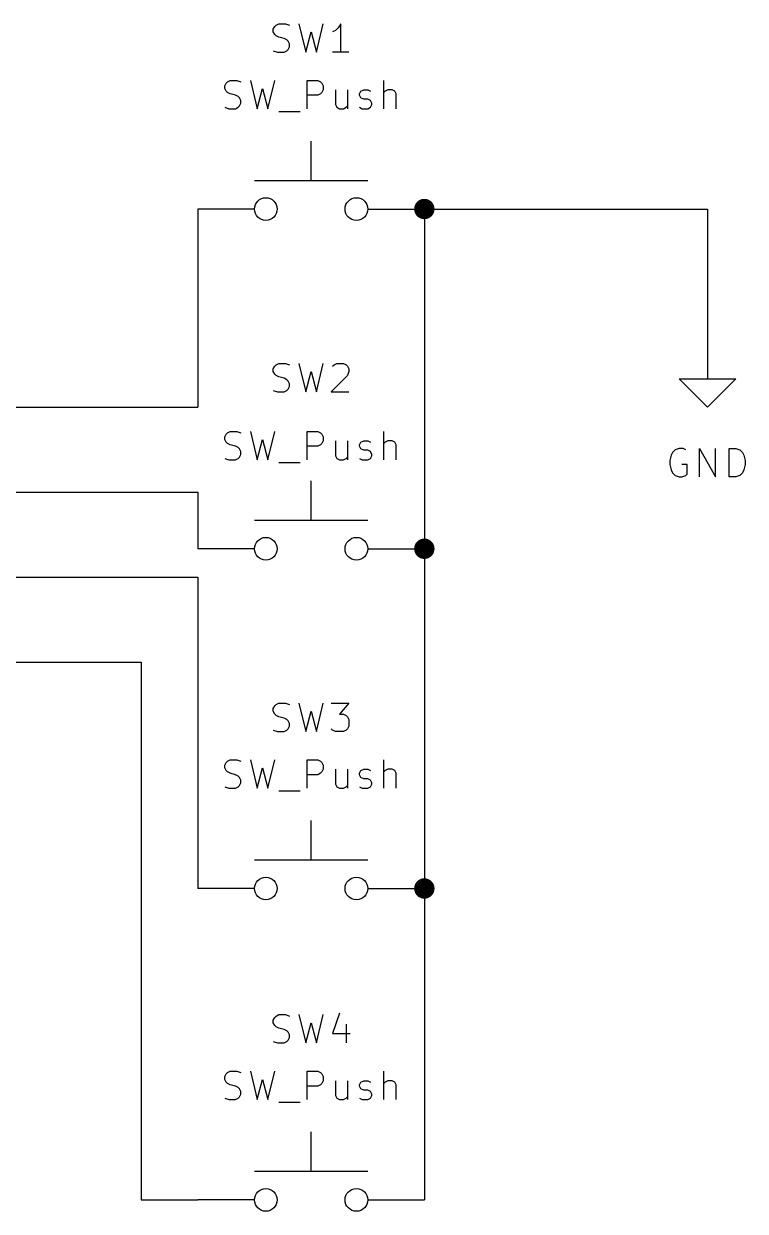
# Model space of a CAD drawing. Extents: x 0.4 to 11.3, y -7.9 to -0.4.
# Drawn here: x 6.943 to 8.217, y -5.32 to -3.223 of the extents above; entities that cross this region are included whole.
import ezdxf

# ---------------------------------------------------------------- set-up
doc = ezdxf.new("R2010")
doc.units = 0
doc.header["$MEASUREMENT"] = 0
for name, color, linetype in [('CYAN2', 4, 'CONTINUOUS'), ('GREEN2', 3, 'CONTINUOUS'), ('RED2', 1, 'CONTINUOUS')]:
    doc.layers.add(name, color=color, linetype=linetype)

msp = doc.modelspace()

# ---------------------------------------------------------------- linework, layer by layer
at = {"layer": 'CYAN2', "linetype": 'CONTINUOUS'}
for p, q in [((7.3833, -3.2323), (7.3857, -3.2276)), ((7.3857, -3.2276), (7.3881, -3.2252)), ((7.3881, -3.2252), (7.3929, -3.2228)), ((7.3929, -3.2228), (7.4048, -3.2228)), ((7.4048, -3.2228), (7.4119, -3.2252)), ((7.4286, -3.2228), (7.4405, -3.2728)), ((7.4595, -3.2728), (7.4714, -3.2228)), ((7.5024, -3.2228), (7.4976, -3.2299)), ((7.5024, -3.2728), (7.5024, -3.2228)), ((7.3833, -3.2371), (7.3833, -3.2323)), ((7.3857, -3.2419), (7.3833, -3.2371)), ((7.3881, -3.2442), (7.3857, -3.2419)), ((7.3929, -3.2466), (7.3881, -3.2442)), ((7.4024, -3.249), (7.3929, -3.2466)), ((7.4071, -3.2514), (7.4024, -3.249)), ((7.4405, -3.2728), (7.45, -3.2371)), ((7.45, -3.2371), (7.4595, -3.2728)), ((7.4929, -3.2347), (7.4881, -3.2371)), ((7.4976, -3.2299), (7.4929, -3.2347)), ((7.3833, -3.2704), (7.3905, -3.2728)), ((7.4024, -3.2728), (7.4071, -3.2704)), ((7.4095, -3.2538), (7.4071, -3.2514)), ((7.4071, -3.2704), (7.4095, -3.268)), ((7.4119, -3.2585), (7.4095, -3.2538)), ((7.4095, -3.268), (7.4119, -3.2633)), ((7.4119, -3.2633), (7.4119, -3.2585)), ((7.3905, -3.2728), (7.4024, -3.2728)), ((7.5167, -3.2728), (7.4881, -3.2728)), ((7.2976, -3.3323), (7.3, -3.3276)), ((7.2976, -3.3371), (7.2976, -3.3323)), ((7.3, -3.3276), (7.3024, -3.3252)), ((7.3024, -3.3252), (7.3071, -3.3228)), ((7.3071, -3.3228), (7.319, -3.3228)), ((7.319, -3.3228), (7.3262, -3.3252)), ((7.3429, -3.3228), (7.3548, -3.3728)), ((7.3738, -3.3728), (7.3857, -3.3228)), ((7.4429, -3.3728), (7.4429, -3.3228)), ((7.4429, -3.3228), (7.4619, -3.3228)), ((7.4619, -3.3228), (7.4667, -3.3252)), ((7.4667, -3.3252), (7.469, -3.3276)), ((7.469, -3.3276), (7.4714, -3.3323)), ((7.4714, -3.3323), (7.4714, -3.3395)), ((7.5786, -3.3728), (7.5786, -3.3228)), ((7.3, -3.3419), (7.2976, -3.3371)), ((7.3024, -3.3442), (7.3, -3.3419)), ((7.3071, -3.3466), (7.3024, -3.3442)), ((7.3167, -3.349), (7.3071, -3.3466)), ((7.3214, -3.3514), (7.3167, -3.349)), ((7.3238, -3.3538), (7.3214, -3.3514)), ((7.3262, -3.3585), (7.3238, -3.3538)), ((7.3548, -3.3728), (7.3643, -3.3371)), ((7.3643, -3.3371), (7.3738, -3.3728)), ((7.4619, -3.349), (7.4429, -3.349)), ((7.4667, -3.3466), (7.4619, -3.349)), ((7.469, -3.3442), (7.4667, -3.3466)), ((7.4714, -3.3395), (7.469, -3.3442)), ((7.4929, -3.3395), (7.4929, -3.3657)), ((7.5143, -3.3395), (7.5143, -3.3728)), ((7.5357, -3.3466), (7.5381, -3.3419)), ((7.5357, -3.349), (7.5357, -3.3466)), ((7.5381, -3.3538), (7.5357, -3.349)), ((7.5381, -3.3419), (7.5429, -3.3395)), ((7.5429, -3.3561), (7.5381, -3.3538)), ((7.5429, -3.3395), (7.55, -3.3395)), ((7.55, -3.3395), (7.5548, -3.3419)), ((7.5809, -3.3419), (7.5786, -3.3442)), ((7.5857, -3.3395), (7.5809, -3.3419)), ((7.5929, -3.3395), (7.5857, -3.3395)), ((7.5976, -3.3419), (7.5929, -3.3395)), ((7.6, -3.3466), (7.5976, -3.3419)), ((7.6, -3.3728), (7.6, -3.3466)), ((7.2976, -3.3704), (7.3048, -3.3728)), ((7.3048, -3.3728), (7.3167, -3.3728)), ((7.3167, -3.3728), (7.3214, -3.3704)), ((7.3214, -3.3704), (7.3238, -3.368)), ((7.3238, -3.368), (7.3262, -3.3633)), ((7.3262, -3.3633), (7.3262, -3.3585)), ((7.4929, -3.3657), (7.4952, -3.3704)), ((7.4952, -3.3704), (7.5, -3.3728)), ((7.5, -3.3728), (7.5071, -3.3728)), ((7.5071, -3.3728), (7.5119, -3.3704)), ((7.5119, -3.3704), (7.5143, -3.368)), ((7.5357, -3.3704), (7.5405, -3.3728)), ((7.5405, -3.3728), (7.55, -3.3728)), ((7.55, -3.3561), (7.5429, -3.3561)), ((7.5548, -3.3585), (7.55, -3.3561)), ((7.55, -3.3728), (7.5548, -3.3704)), ((7.5571, -3.3633), (7.5548, -3.3585)), ((7.5548, -3.3704), (7.5571, -3.3657)), ((7.5571, -3.3657), (7.5571, -3.3633)), ((7.3929, -3.3776), (7.431, -3.3776)), ((7.3833, -3.8323), (7.3857, -3.8276)), ((7.3833, -3.8371), (7.3833, -3.8323)), ((7.3857, -3.8419), (7.3833, -3.8371)), ((7.3857, -3.8276), (7.3881, -3.8252)), ((7.3881, -3.8252), (7.3929, -3.8228)), ((7.3929, -3.8228), (7.4048, -3.8228)), ((7.4048, -3.8228), (7.4119, -3.8252)), ((7.4286, -3.8228), (7.4405, -3.8728)), ((7.4405, -3.8728), (7.45, -3.8371)), ((7.45, -3.8371), (7.4595, -3.8728)), ((7.4595, -3.8728), (7.4714, -3.8228)), ((7.4881, -3.8276), (7.4905, -3.8252)), ((7.4905, -3.8252), (7.4952, -3.8228)), ((7.4952, -3.8228), (7.5071, -3.8228)), ((7.5071, -3.8228), (7.5119, -3.8252)), ((7.5119, -3.8252), (7.5143, -3.8276)), ((7.5143, -3.8276), (7.5167, -3.8323)), ((7.5167, -3.8371), (7.5143, -3.8442)), ((7.5167, -3.8323), (7.5167, -3.8371)), ((7.3881, -3.8442), (7.3857, -3.8419)), ((7.3929, -3.8466), (7.3881, -3.8442)), ((7.4024, -3.849), (7.3929, -3.8466)), ((7.4071, -3.8514), (7.4024, -3.849)), ((7.4095, -3.8538), (7.4071, -3.8514)), ((7.4119, -3.8585), (7.4095, -3.8538)), ((7.4119, -3.8633), (7.4119, -3.8585)), ((7.5143, -3.8442), (7.4857, -3.8728)), ((7.3833, -3.8704), (7.3905, -3.8728)), ((7.3905, -3.8728), (7.4024, -3.8728)), ((7.4024, -3.8728), (7.4071, -3.8704)), ((7.4071, -3.8704), (7.4095, -3.868)), ((7.4095, -3.868), (7.4119, -3.8633)), ((7.4857, -3.8728), (7.5167, -3.8728)), ((7.2976, -3.9523), (7.3, -3.9476)), ((7.2976, -3.9571), (7.2976, -3.9523)), ((7.3, -3.9619), (7.2976, -3.9571)), ((7.3, -3.9476), (7.3024, -3.9452)), ((7.3024, -3.9642), (7.3, -3.9619)), ((7.3024, -3.9452), (7.3071, -3.9428)), ((7.3071, -3.9428), (7.319, -3.9428)), ((7.319, -3.9428), (7.3262, -3.9452)), ((7.3429, -3.9428), (7.3548, -3.9928)), ((7.3548, -3.9928), (7.3643, -3.9571)), ((7.3643, -3.9571), (7.3738, -3.9928)), ((7.3738, -3.9928), (7.3857, -3.9428)), ((7.4429, -3.9928), (7.4429, -3.9428)), ((7.4429, -3.9428), (7.4619, -3.9428)), ((7.4619, -3.9428), (7.4667, -3.9452)), ((7.4667, -3.9452), (7.469, -3.9476)), ((7.469, -3.9476), (7.4714, -3.9523)), ((7.4714, -3.9595), (7.469, -3.9642)), ((7.4714, -3.9523), (7.4714, -3.9595)), ((7.4929, -3.9595), (7.4929, -3.9857)), ((7.5143, -3.9595), (7.5143, -3.9928)), ((7.5357, -3.9666), (7.5381, -3.9619)), ((7.5381, -3.9619), (7.5429, -3.9595)), ((7.5429, -3.9595), (7.55, -3.9595)), ((7.55, -3.9595), (7.5548, -3.9619)), ((7.5786, -3.9928), (7.5786, -3.9428)), ((7.5809, -3.9619), (7.5786, -3.9642)), ((7.5857, -3.9595), (7.5809, -3.9619)), ((7.5929, -3.9595), (7.5857, -3.9595)), ((7.5976, -3.9619), (7.5929, -3.9595)), ((7.6, -3.9666), (7.5976, -3.9619)), ((7.3071, -3.9666), (7.3024, -3.9642)), ((7.3167, -3.969), (7.3071, -3.9666)), ((7.3214, -3.9714), (7.3167, -3.969)), ((7.3238, -3.9738), (7.3214, -3.9714)), ((7.3262, -3.9785), (7.3238, -3.9738)), ((7.3238, -3.988), (7.3262, -3.9833)), ((7.3262, -3.9833), (7.3262, -3.9785)), ((7.4619, -3.969), (7.4429, -3.969)), ((7.4667, -3.9666), (7.4619, -3.969)), ((7.469, -3.9642), (7.4667, -3.9666)), ((7.5357, -3.969), (7.5357, -3.9666)), ((7.5381, -3.9738), (7.5357, -3.969)), ((7.5429, -3.9761), (7.5381, -3.9738)), ((7.55, -3.9761), (7.5429, -3.9761)), ((7.5548, -3.9785), (7.55, -3.9761)), ((7.5571, -3.9833), (7.5548, -3.9785)), ((7.5571, -3.9857), (7.5571, -3.9833)), ((7.6, -3.9928), (7.6, -3.9666)), ((8.0881, -3.9799), (8.0857, -3.9847)), ((8.0929, -3.9752), (8.0881, -3.9799)), ((8.1, -3.9728), (8.0929, -3.9752)), ((8.1071, -3.9728), (8.1, -3.9728)), ((8.1119, -3.9752), (8.1071, -3.9728)), ((8.1357, -4.0228), (8.1357, -3.9728)), ((8.1357, -3.9728), (8.1643, -4.0228)), ((8.1643, -4.0228), (8.1643, -3.9728)), ((8.1881, -4.0228), (8.1881, -3.9728)), ((8.1881, -3.9728), (8.2, -3.9728)), ((8.2, -3.9728), (8.2071, -3.9752)), ((8.2071, -3.9752), (8.2119, -3.9799)), ((8.2119, -3.9799), (8.2143, -3.9847)), ((7.2976, -3.9904), (7.3048, -3.9928)), ((7.3048, -3.9928), (7.3167, -3.9928)), ((7.3167, -3.9928), (7.3214, -3.9904)), ((7.3214, -3.9904), (7.3238, -3.988)), ((7.3929, -3.9976), (7.431, -3.9976)), ((7.4929, -3.9857), (7.4952, -3.9904)), ((7.4952, -3.9904), (7.5, -3.9928)), ((7.5, -3.9928), (7.5071, -3.9928)), ((7.5071, -3.9928), (7.5119, -3.9904)), ((7.5119, -3.9904), (7.5143, -3.988)), ((7.5357, -3.9904), (7.5405, -3.9928)), ((7.5405, -3.9928), (7.55, -3.9928)), ((7.55, -3.9928), (7.5548, -3.9904)), ((7.5548, -3.9904), (7.5571, -3.9857)), ((8.0857, -3.9847), (8.0833, -3.9942)), ((8.0833, -3.9942), (8.0833, -4.0014)), ((8.0833, -4.0014), (8.0857, -4.0109)), ((8.1143, -4.0014), (8.1048, -4.0014)), ((8.1143, -4.018), (8.1143, -4.0014)), ((8.2143, -3.9847), (8.2167, -3.9942)), ((8.2167, -4.0014), (8.2143, -4.0109)), ((8.2167, -3.9942), (8.2167, -4.0014)), ((8.0857, -4.0109), (8.0881, -4.0157)), ((8.0881, -4.0157), (8.0929, -4.0204)), ((8.0929, -4.0204), (8.1, -4.0228)), ((8.1, -4.0228), (8.1048, -4.0228)), ((8.1048, -4.0228), (8.1119, -4.0204)), ((8.1119, -4.0204), (8.1143, -4.018)), ((8.2, -4.0228), (8.1881, -4.0228)), ((8.2071, -4.0204), (8.2, -4.0228)), ((8.2119, -4.0157), (8.2071, -4.0204)), ((8.2143, -4.0109), (8.2119, -4.0157)), ((7.3881, -4.4252), (7.3929, -4.4228)), ((7.3929, -4.4228), (7.4048, -4.4228)), ((7.4048, -4.4228), (7.4119, -4.4252)), ((7.4286, -4.4228), (7.4405, -4.4728)), ((7.4595, -4.4728), (7.4714, -4.4228)), ((7.4857, -4.4228), (7.5167, -4.4228)), ((7.5167, -4.4228), (7.5, -4.4419)), ((7.3833, -4.4323), (7.3857, -4.4276)), ((7.3833, -4.4371), (7.3833, -4.4323)), ((7.3857, -4.4419), (7.3833, -4.4371)), ((7.3857, -4.4276), (7.3881, -4.4252)), ((7.3881, -4.4442), (7.3857, -4.4419)), ((7.3929, -4.4466), (7.3881, -4.4442)), ((7.4405, -4.4728), (7.45, -4.4371)), ((7.45, -4.4371), (7.4595, -4.4728)), ((7.5, -4.4419), (7.5071, -4.4419)), ((7.5071, -4.4419), (7.5119, -4.4442)), ((7.5119, -4.4442), (7.5143, -4.4466)), ((7.4024, -4.449), (7.3929, -4.4466)), ((7.4071, -4.4514), (7.4024, -4.449)), ((7.4095, -4.4538), (7.4071, -4.4514)), ((7.4119, -4.4585), (7.4095, -4.4538)), ((7.4095, -4.468), (7.4119, -4.4633)), ((7.4119, -4.4633), (7.4119, -4.4585)), ((7.5143, -4.4466), (7.5167, -4.4514)), ((7.5167, -4.4633), (7.5143, -4.468)), ((7.5167, -4.4514), (7.5167, -4.4633)), ((7.3833, -4.4704), (7.3905, -4.4728)), ((7.3905, -4.4728), (7.4024, -4.4728)), ((7.4024, -4.4728), (7.4071, -4.4704)), ((7.4071, -4.4704), (7.4095, -4.468)), ((7.4881, -4.4704), (7.4857, -4.468)), ((7.4929, -4.4728), (7.4881, -4.4704)), ((7.5071, -4.4728), (7.4929, -4.4728)), ((7.5119, -4.4704), (7.5071, -4.4728)), ((7.5143, -4.468), (7.5119, -4.4704)), ((7.2976, -4.5323), (7.3, -4.5276)), ((7.3, -4.5276), (7.3024, -4.5252)), ((7.3024, -4.5252), (7.3071, -4.5228)), ((7.3071, -4.5228), (7.319, -4.5228)), ((7.319, -4.5228), (7.3262, -4.5252)), ((7.3429, -4.5228), (7.3548, -4.5728)), ((7.3738, -4.5728), (7.3857, -4.5228)), ((7.4429, -4.5728), (7.4429, -4.5228)), ((7.4429, -4.5228), (7.4619, -4.5228)), ((7.4619, -4.5228), (7.4667, -4.5252)), ((7.4667, -4.5252), (7.469, -4.5276)), ((7.469, -4.5276), (7.4714, -4.5323)), ((7.5786, -4.5728), (7.5786, -4.5228)), ((7.2976, -4.5371), (7.2976, -4.5323)), ((7.3, -4.5419), (7.2976, -4.5371)), ((7.3024, -4.5442), (7.3, -4.5419)), ((7.3071, -4.5466), (7.3024, -4.5442)), ((7.3167, -4.549), (7.3071, -4.5466)), ((7.3214, -4.5514), (7.3167, -4.549)), ((7.3548, -4.5728), (7.3643, -4.5371)), ((7.3643, -4.5371), (7.3738, -4.5728)), ((7.4619, -4.549), (7.4429, -4.549)), ((7.4667, -4.5466), (7.4619, -4.549)), ((7.469, -4.5442), (7.4667, -4.5466)), ((7.4714, -4.5395), (7.469, -4.5442)), ((7.4714, -4.5323), (7.4714, -4.5395)), ((7.4929, -4.5395), (7.4929, -4.5657)), ((7.5143, -4.5395), (7.5143, -4.5728)), ((7.5357, -4.5466), (7.5381, -4.5419)), ((7.5357, -4.549), (7.5357, -4.5466)), ((7.5381, -4.5538), (7.5357, -4.549)), ((7.5381, -4.5419), (7.5429, -4.5395)), ((7.5429, -4.5395), (7.55, -4.5395)), ((7.55, -4.5395), (7.5548, -4.5419)), ((7.5809, -4.5419), (7.5786, -4.5442)), ((7.5857, -4.5395), (7.5809, -4.5419)), ((7.5929, -4.5395), (7.5857, -4.5395)), ((7.5976, -4.5419), (7.5929, -4.5395)), ((7.6, -4.5466), (7.5976, -4.5419)), ((7.6, -4.5728), (7.6, -4.5466)), ((7.2976, -4.5704), (7.3048, -4.5728)), ((7.3167, -4.5728), (7.3214, -4.5704)), ((7.3238, -4.5538), (7.3214, -4.5514)), ((7.3214, -4.5704), (7.3238, -4.568)), ((7.3262, -4.5585), (7.3238, -4.5538)), ((7.3238, -4.568), (7.3262, -4.5633)), ((7.3262, -4.5633), (7.3262, -4.5585)), ((7.4929, -4.5657), (7.4952, -4.5704)), ((7.4952, -4.5704), (7.5, -4.5728)), ((7.5071, -4.5728), (7.5119, -4.5704)), ((7.5119, -4.5704), (7.5143, -4.568)), ((7.5357, -4.5704), (7.5405, -4.5728)), ((7.5429, -4.5561), (7.5381, -4.5538)), ((7.55, -4.5561), (7.5429, -4.5561)), ((7.5548, -4.5585), (7.55, -4.5561)), ((7.55, -4.5728), (7.5548, -4.5704)), ((7.5571, -4.5633), (7.5548, -4.5585)), ((7.5548, -4.5704), (7.5571, -4.5657)), ((7.5571, -4.5657), (7.5571, -4.5633)), ((7.3048, -4.5728), (7.3167, -4.5728)), ((7.3929, -4.5776), (7.431, -4.5776)), ((7.5, -4.5728), (7.5071, -4.5728)), ((7.5405, -4.5728), (7.55, -4.5728)), ((7.3833, -4.9823), (7.3857, -4.9776)), ((7.3833, -4.9871), (7.3833, -4.9823)), ((7.3857, -4.9919), (7.3833, -4.9871)), ((7.3857, -4.9776), (7.3881, -4.9752)), ((7.3881, -4.9752), (7.3929, -4.9728)), ((7.3929, -4.9728), (7.4048, -4.9728)), ((7.4048, -4.9728), (7.4119, -4.9752)), ((7.4286, -4.9728), (7.4405, -5.0228)), ((7.4405, -5.0228), (7.45, -4.9871)), ((7.45, -4.9871), (7.4595, -5.0228)), ((7.4595, -5.0228), (7.4714, -4.9728)), ((7.5, -4.9704), (7.4881, -5.0061)), ((7.5119, -4.9895), (7.5119, -5.0228)), ((7.3881, -4.9942), (7.3857, -4.9919)), ((7.3929, -4.9966), (7.3881, -4.9942)), ((7.4024, -4.999), (7.3929, -4.9966)), ((7.4071, -5.0014), (7.4024, -4.999)), ((7.4095, -5.0038), (7.4071, -5.0014)), ((7.4119, -5.0085), (7.4095, -5.0038)), ((7.4119, -5.0133), (7.4119, -5.0085)), ((7.4881, -5.0061), (7.519, -5.0061)), ((7.3833, -5.0204), (7.3905, -5.0228)), ((7.3905, -5.0228), (7.4024, -5.0228)), ((7.4024, -5.0228), (7.4071, -5.0204)), ((7.4071, -5.0204), (7.4095, -5.018)), ((7.4095, -5.018), (7.4119, -5.0133)), ((7.3, -5.0776), (7.3024, -5.0752)), ((7.3024, -5.0752), (7.3071, -5.0728)), ((7.3071, -5.0728), (7.319, -5.0728)), ((7.319, -5.0728), (7.3262, -5.0752)), ((7.3429, -5.0728), (7.3548, -5.1228)), ((7.3738, -5.1228), (7.3857, -5.0728)), ((7.4429, -5.1228), (7.4429, -5.0728)), ((7.4429, -5.0728), (7.4619, -5.0728)), ((7.4619, -5.0728), (7.4667, -5.0752)), ((7.4667, -5.0752), (7.469, -5.0776)), ((7.5786, -5.1228), (7.5786, -5.0728)), ((7.2976, -5.0823), (7.3, -5.0776)), ((7.2976, -5.0871), (7.2976, -5.0823)), ((7.3, -5.0919), (7.2976, -5.0871)), ((7.3024, -5.0942), (7.3, -5.0919)), ((7.3071, -5.0966), (7.3024, -5.0942)), ((7.3548, -5.1228), (7.3643, -5.0871)), ((7.3643, -5.0871), (7.3738, -5.1228)), ((7.469, -5.0942), (7.4667, -5.0966)), ((7.469, -5.0776), (7.4714, -5.0823)), ((7.4714, -5.0895), (7.469, -5.0942)), ((7.4714, -5.0823), (7.4714, -5.0895)), ((7.4929, -5.0895), (7.4929, -5.1157)), ((7.5143, -5.0895), (7.5143, -5.1228)), ((7.5357, -5.0966), (7.5381, -5.0919)), ((7.5381, -5.0919), (7.5429, -5.0895)), ((7.5429, -5.0895), (7.55, -5.0895)), ((7.55, -5.0895), (7.5548, -5.0919)), ((7.5809, -5.0919), (7.5786, -5.0942)), ((7.5857, -5.0895), (7.5809, -5.0919)), ((7.5929, -5.0895), (7.5857, -5.0895)), ((7.5976, -5.0919), (7.5929, -5.0895)), ((7.6, -5.0966), (7.5976, -5.0919)), ((7.3167, -5.099), (7.3071, -5.0966)), ((7.3214, -5.1014), (7.3167, -5.099)), ((7.3238, -5.1038), (7.3214, -5.1014)), ((7.3262, -5.1085), (7.3238, -5.1038)), ((7.3238, -5.118), (7.3262, -5.1133)), ((7.3262, -5.1133), (7.3262, -5.1085)), ((7.4619, -5.099), (7.4429, -5.099)), ((7.4667, -5.0966), (7.4619, -5.099)), ((7.4929, -5.1157), (7.4952, -5.1204)), ((7.5357, -5.099), (7.5357, -5.0966)), ((7.5381, -5.1038), (7.5357, -5.099)), ((7.5429, -5.1061), (7.5381, -5.1038)), ((7.55, -5.1061), (7.5429, -5.1061)), ((7.5548, -5.1085), (7.55, -5.1061)), ((7.5571, -5.1133), (7.5548, -5.1085)), ((7.5548, -5.1204), (7.5571, -5.1157)), ((7.5571, -5.1157), (7.5571, -5.1133)), ((7.6, -5.1228), (7.6, -5.0966)), ((7.2976, -5.1204), (7.3048, -5.1228)), ((7.3048, -5.1228), (7.3167, -5.1228)), ((7.3167, -5.1228), (7.3214, -5.1204)), ((7.3214, -5.1204), (7.3238, -5.118)), ((7.3929, -5.1276), (7.431, -5.1276)), ((7.4952, -5.1204), (7.5, -5.1228)), ((7.5, -5.1228), (7.5071, -5.1228)), ((7.5071, -5.1228), (7.5119, -5.1204)), ((7.5119, -5.1204), (7.5143, -5.118)), ((7.5357, -5.1204), (7.5405, -5.1228)), ((7.5405, -5.1228), (7.55, -5.1228)), ((7.55, -5.1228), (7.5548, -5.1204))]:
    msp.add_line(p, q, dxfattribs=at)
at = {"layer": 'GREEN2', "linetype": 'CONTINUOUS'}
for p, q in [((7.25, -3.55), (7.25, -3.9)), ((7.65, -3.55), (7.65, -4.15)), ((7.65, -3.55), (8.15, -3.55)), ((8.15, -3.55), (8.15, -3.8)), ((6.4, -3.9), (7.25, -3.9)), ((6.4, -4.05), (7.25, -4.05)), ((7.25, -4.05), (7.25, -4.15)), ((7.65, -4.15), (7.65, -4.75)), ((6.4, -4.2), (7.25, -4.2)), ((7.25, -4.2), (7.25, -4.75)), ((6.4, -4.35), (7.15, -4.35)), ((7.15, -4.35), (7.15, -5.3)), ((7.65, -4.75), (7.65, -5.3)), ((7.15, -5.3), (7.25, -5.3))]:
    msp.add_line(p, q, dxfattribs=at)
at = {"layer": 'GREEN2', "const_width": 0.018}
for points in [[(7.641, -3.55, 1), (7.659, -3.55, 1)], [(7.641, -4.15, 1), (7.659, -4.15, 1)], [(7.641, -4.75, 1), (7.659, -4.75, 1)]]:
    msp.add_lwpolyline(points, format="xyb", close=True, dxfattribs=at)
at = {"layer": 'RED2', "linetype": 'CONTINUOUS'}
for p, q in [((7.45, -3.5), (7.45, -3.43)), ((7.55, -3.5), (7.35, -3.5)), ((7.35, -3.55), (7.25, -3.55)), ((7.55, -3.55), (7.65, -3.55)), ((8.15, -3.8), (8.15, -3.85)), ((8.15, -3.9), (8.1, -3.85)), ((8.1, -3.85), (8.15, -3.85)), ((8.15, -3.85), (8.2, -3.85)), ((8.2, -3.85), (8.15, -3.9)), ((7.45, -4.1), (7.45, -4.03)), ((7.55, -4.1), (7.35, -4.1)), ((7.35, -4.15), (7.25, -4.15)), ((7.55, -4.15), (7.65, -4.15)), ((7.45, -4.7), (7.45, -4.63)), ((7.55, -4.7), (7.35, -4.7)), ((7.35, -4.75), (7.25, -4.75)), ((7.55, -4.75), (7.65, -4.75)), ((7.45, -5.25), (7.45, -5.18)), ((7.55, -5.25), (7.35, -5.25)), ((7.35, -5.3), (7.25, -5.3)), ((7.55, -5.3), (7.65, -5.3))]:
    msp.add_line(p, q, dxfattribs=at)
at = {"layer": 'RED2'}
for centre in [(7.37, -3.55), (7.53, -3.55), (7.37, -4.15), (7.53, -4.15), (7.37, -4.75), (7.53, -4.75), (7.37, -5.3), (7.53, -5.3)]:
    msp.add_circle(centre, 0.02, dxfattribs=at)

doc.saveas('drawing.dxf')
